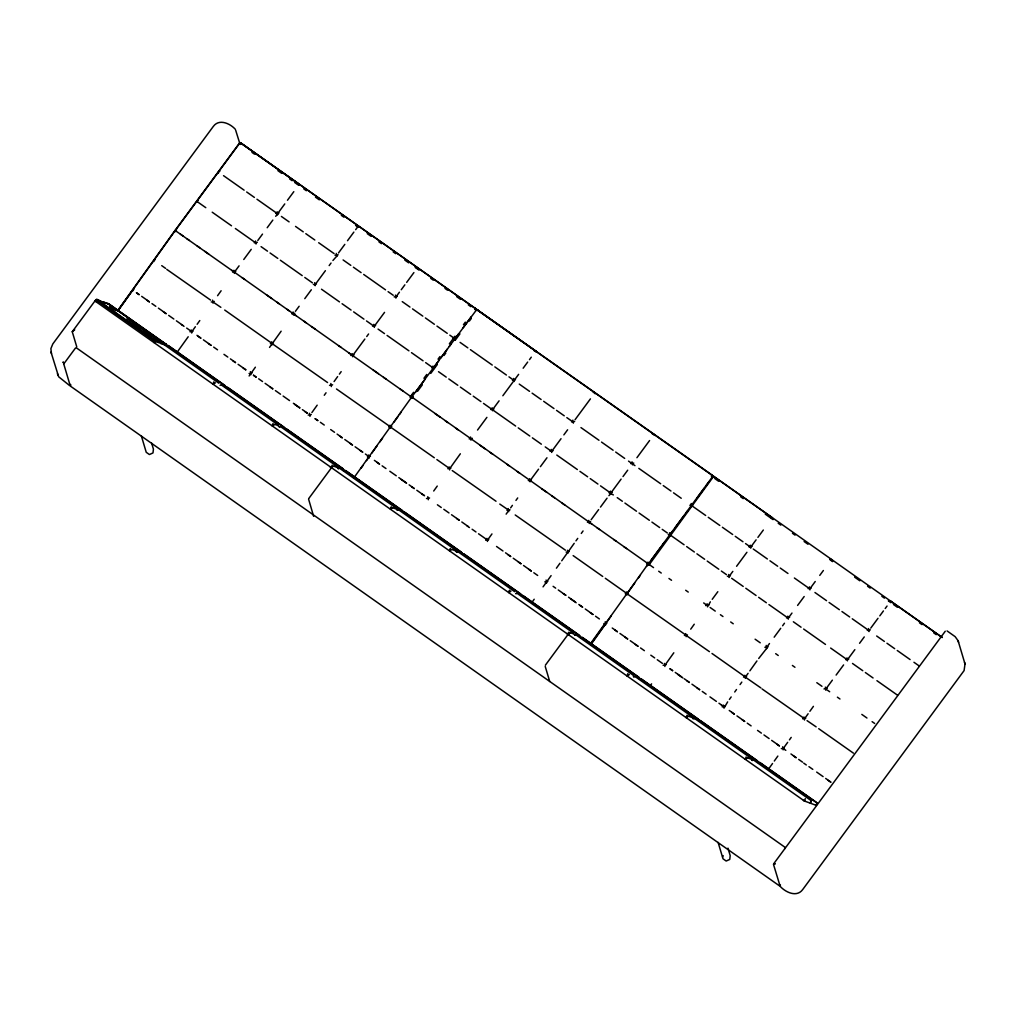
<?xml version="1.0" encoding="UTF-8"?>
<svg xmlns="http://www.w3.org/2000/svg" width="1016" height="1016" viewBox="0 0 1016 1016"><rect width="100%" height="100%" fill="white"/><g stroke="black" fill="none" stroke-linecap="round" stroke-linejoin="round"><path stroke-width="1.5" d="M299.326 185.318L299.237 184.315L240.094 142.621L240.195 143.637M277.139 211.722L277.622 214.744M336.283 253.403L336.766 256.426M395.427 295.084L395.91 298.107M454.571 336.766L455.066 339.801M492.125 407.733L492.595 410.756M117.373 311.023L175.108 230.34L239.243 143.408L240.614 142.9L535.813 351.053L535.915 352.057M632.003 461.823L632.485 464.845M669.544 532.778L670.027 535.813M691.147 503.504L691.629 506.527M353.936 477.761L411.683 397.078L476.682 309.626L712.191 475.348L713.334 477.114M728.688 574.472L729.158 577.494M750.278 545.186L750.76 548.208M711.543 475.856L714.299 476.834L772.376 517.779L772.477 518.795M787.819 616.153L788.302 619.176M809.422 586.867L809.904 589.89M888.975 600.9L890.664 601.142L890.753 602.158M132.601 290.132L132.575 291.338M603.923 623.545L605.739 623.595L605.714 624.802M241.071 143.104L475.463 308.61L475.717 310.159L475.526 308.343L475.894 310.401L476.656 309.359L474.967 309.118M166.345 345.44L166.294 344.373L108.509 303.644L102.222 301.676L108.001 303.797L117.031 310.223M225.489 387.121L225.425 386.055M284.632 428.815L284.569 427.736M337.858 468.312L337.795 467.246M397.078 510.032L396.939 508.927M402.908 512.178L402.857 511.111M456.133 551.688L456.082 550.609M462.051 553.86L461.988 552.793M521.195 595.541L521.132 594.474M580.327 637.222L580.276 636.156M639.47 678.904L639.42 677.837M692.696 718.414L692.645 717.347M698.614 720.585L698.551 719.518M751.84 760.095L752.056 759.13M757.758 762.267L757.695 761.2M153.924 260.325L153.899 261.531M240.094 142.621L175.26 230.518L175.235 231.712M233.934 270.281L234.366 273.393M249.072 373.444L250.876 373.494L250.85 374.701M293.078 311.963L293.51 315.087M364.846 339.065L352.679 355.562L352.654 356.768M508.267 508.572L508.762 511.632M544.792 581.863L546.595 581.914L546.57 583.12M588.797 520.383L589.229 523.507M646.582 563.931L648.399 563.982L648.373 565.188M684.403 635.419L686.206 635.47L686.181 636.676M710.349 601.853L707.504 606.87M727.647 701.904L723.989 708.165M743.534 677.101L745.35 677.151L745.325 678.358M766.216 645.427L766.648 648.551M832.371 680.148L825.817 689.026L825.792 690.232M391.173 507.86L391.3 506.857L390.462 509.257L392.646 507.81M450.304 549.542L450.431 548.538L449.605 550.939L451.79 549.491M509.448 591.223L509.575 590.22L508.749 592.62L510.934 591.172M568.592 632.904C569.608 630.631 566.737 634.898 568.947 635.051M337.947 468.351L338.074 467.347M692.785 718.439L692.912 717.448M751.929 760.12L751.777 759.028M166.434 345.554L166.522 344.653L108.737 303.924L107.734 304.178M225.577 387.236L225.666 386.334M284.721 428.917L284.798 428.015M343.853 470.599L343.941 469.697M639.559 679.005L639.648 678.104M698.703 720.687L698.792 719.785M757.847 762.368L757.923 761.467M63.919 363.703L75.489 348.018M105.423 303.39L96.939 299.403L94.767 300.85L804.456 801.027L816.28 805.383L816.839 802.881M711.86 476.542L711.327 476.136M722.554 857.021L723.189 855.65M332.384 468.325L331.33 467.576L332.156 465.176M804.456 801.027L805.282 798.627M773.608 863.892L945.261 631.228M816.28 805.383L817.067 803.148M646.506 566.42L712.394 476.872L713.753 476.364L942.302 637.54L890.664 601.142M391.77 426.466L390.589 426.949L390.474 428.269M118.478 309.855L175.324 230.416L176.2 231.038M118.085 310.68L132.512 290.525M177.571 351.612L188.201 336.766M191.211 329.959L191.821 331.699L195.364 326.746M197.129 324.269L199.784 320.561M217.576 295.707L221.12 290.754M249.111 375.971L250.876 373.494M251.841 372.148L255.384 367.195M269.545 347.396L271.323 344.919M273.177 342.329L281.14 331.203M311.874 412.585L317.183 405.168M324.269 395.262L326.034 392.786M334.086 381.546L337.63 376.593M339.395 374.117L341.173 371.64M361.086 468.147L362.89 465.645M366.471 460.616L369.176 456.87L369.151 458.076M371.894 453.034L377.228 445.618M379.87 441.897L382.537 438.201M394.106 421.983L397.955 416.636M399.428 414.566L401.206 412.102M433.705 491.007L437.248 486.067M450.609 467.385L460.35 453.784M486.931 538.378L487.54 540.118L491.96 533.933M506.133 514.134L507.898 511.658M510.642 507.835L512.407 505.358M515.95 500.418L517.716 497.942M532.435 601.713L534.2 599.237M543.052 586.867L546.595 581.914M547.56 580.568L551.104 575.615M556.412 568.185L559.956 563.245M561.734 560.769L567.042 553.339M568.896 550.761L574.205 543.331M575.97 540.855L577.748 538.378M581.292 533.438L583.057 530.962M590.525 643.649L604.939 623.494M590.525 644.5L648.246 563.804L410.693 396.227L412.89 397.637M607.212 621.538L611.137 616.064M627.38 593.357L634.721 583.095M638.378 577.977L640.423 575.12M591.236 644.144L605.65 623.989M649.834 686.308L651.599 683.844M664.35 663.423L664.959 665.163L673.811 652.793M690.715 629.171L694.258 624.218M729.412 699.427L731.177 696.951M734.72 691.998L736.498 689.521M740.042 684.581L741.807 682.104M744.83 675.297L745.427 677.037L748.081 673.329M749.859 670.852L756.933 660.959M758.711 658.482L768.007 646.684M768.998 768.439L772.541 763.486M774.306 761.022L777.85 756.069M784.123 747.293L787.667 742.34M789.445 739.864L791.21 737.4M805.459 717.487L808.114 713.765M809.879 711.302L813.422 706.349M175.628 230.797L411.137 396.773M712.927 477.291L649.275 564.604L648.437 564.045M76.746 346.799L72.25 331.724L94.983 300.926L95.822 301.587M235.331 270.929L239.078 265.849M243.764 259.499L251.244 249.352M257.81 240.462L262.509 234.099M267.195 227.736L272.834 220.091M275.654 216.281L278.93 212.979M278.435 212.509L284.772 203.924M287.477 200.241L293.815 191.668M295.402 311.341L299.149 306.261M304.775 298.653L311.328 289.763M316.014 283.413L325.399 270.688M329.159 265.595L331.038 263.055M332.918 260.502L338.061 254.66M338.48 252.959L344.818 244.373M347.523 240.703L353.86 232.118M355.663 229.667L357.48 227.216M366.725 336.525L368.592 333.985M375.145 325.095L384.543 312.369M394.119 296.85L395.808 297.091L399.428 292.189M401.244 289.738L404.863 284.836M406.667 282.385L413.906 272.58M308.813 498.45L331.546 467.652L330.276 466.827L331.546 467.652M411.696 394.856L413.575 392.303M423.939 378.27L426.758 374.447M438.048 359.143L439.928 356.591M449.351 343.827L454.99 336.182M463.461 324.701L465.341 322.148M415.544 392.214L424.967 379.451M434.289 366.776L439.001 360.426M440.868 357.873L447.459 348.971M449.313 346.418L451.218 343.878M455.879 337.553L458.597 333.845M463.156 327.685L471.348 316.573M417.589 391.249L422.3 384.874M430.771 373.393L437.35 364.465M443.941 355.536L445.821 352.984M455.231 340.233L459.943 333.845M469.354 321.094L471.234 318.541M477.533 430.047L486.893 417.36M490.817 409.499L492.506 409.753L499.085 400.837M502.844 395.745L513.169 381.737M515.01 379.247L518.63 374.345M523.151 368.211L527.672 362.077M529.488 359.626L531.292 357.175M531.05 479.349L538.543 469.189M540.41 466.661L546.964 457.772M552.59 450.151L561.035 438.696M563.855 434.886L567.614 429.793M575.056 419.697L590.436 398.856M591.121 519.76L598.615 509.613M600.494 507.073L607.047 498.183M608.914 495.643L612.191 492.354M611.734 491.833L621.119 479.108M622.999 476.567L627.697 470.192M636.918 457.708L649.58 440.538M545.376 665.175L568.109 634.378L566.826 633.565M651.269 560.083L660.603 547.433M662.47 544.906L664.337 542.379M670.865 533.514L672.744 530.974M674.624 528.422L684.022 515.696M685.902 513.156L687.781 510.603M696.989 498.107L704.279 488.251M706.095 485.775L708.825 482.079M713.245 476.098L712.47 477.139L712.102 475.082L477.596 310.109L476.339 310.083M712.216 599.313L717.829 591.706M727.38 576.237L729.069 576.478L732.828 571.386M736.587 566.293L746.912 552.285M751.573 545.973L756.095 539.839M757.911 537.388L763.333 530.034M767.613 646.074L769.48 643.534M774.167 637.197L780.72 628.307M782.599 625.767L784.466 623.227M789.153 616.89L791.972 613.067M797.598 605.422L804.177 596.519M810.717 587.654L815.238 581.52M819.76 575.399L823.379 570.497M836.117 675.068L843.61 664.921M848.297 658.571L854.862 649.656M859.561 643.293L864.26 636.93M870.763 628.104L878.002 618.3M879.805 615.848L883.425 610.946M885.228 608.495L887.044 606.044M475.894 310.413C476.529 307.962 476.961 311.658 477.66 309.842M475.463 308.61L475.298 309.804M477.266 310.401L476.783 310.299M70.637 385.077L70.231 385.597L70.777 384.899M780.186 885.406L780.466 885.076M155.042 341.44L156.083 341.084L153.899 342.532L154.737 340.131L96.939 299.403M214.186 383.121L215.227 382.765L213.042 384.213L213.868 381.813M273.329 424.802L274.371 424.447L272.186 425.895L273.012 423.494M331.33 467.576L333.502 466.128M567.893 634.302L570.065 632.854L569.024 633.209M628.167 674.891L629.209 674.535L627.024 675.983L627.863 673.583M687.311 716.572L688.353 716.229L686.168 717.664L686.994 715.264M746.455 758.253L747.497 757.911L745.312 759.346L746.138 756.945M712.851 476.809L712.445 475.45M395.808 297.091L397.205 296.342M453.263 338.531L456.362 338.036M492.506 409.753L493.903 408.991M630.695 463.588L633.781 463.08M689.839 505.27L692.925 504.762M668.236 534.556L671.322 534.035M748.982 546.951L752.069 546.443M729.069 576.478L730.466 575.729M808.126 588.632L811.212 588.124M786.524 617.918L789.61 617.41M107.645 304.076L108.509 303.644M160.871 343.586L161.734 343.154M166.789 345.757L167.64 345.338M220.091 385.293L220.866 384.835M225.92 387.439L226.784 387.02M279.146 426.949L280.01 426.517M285.064 429.12L285.928 428.701M338.29 468.63L339.154 468.198M344.208 470.802L345.072 470.383M403.352 512.483L404.203 512.064M456.578 551.993L457.429 551.574M462.483 554.165L463.347 553.745M521.627 595.846L522.491 595.427M574.853 635.356L575.716 634.937M580.771 637.527L581.635 637.108M634.086 677.062L634.86 676.618M639.915 679.209L640.766 678.79M693.141 718.718L693.992 718.299M699.046 720.89L699.91 720.471M747.903 757.987L753.44 760.019L752.361 760.438L753.135 759.981M758.19 762.572L759.054 762.152M72.25 331.724L74.714 329.832M649.376 564.452L648.538 563.893L649.719 563.321M232.588 272.136L235.725 271.539M291.732 313.83L294.869 313.22M350.863 355.511L354 354.901M587.438 522.249L590.588 521.64M705.726 605.612L708.863 605.003M824.001 688.975L827.151 688.365M175.324 230.53L176.581 229.857M154 260.21L155.181 259.728M506.971 510.375L510.045 509.829M745.427 677.037L746.608 676.554M762.063 688.937L804.57 718.718L805.752 718.236M338.379 468.655L339.42 468.3L333.908 466.204M456.654 552.018L457.708 551.663L452.196 549.567M752.361 760.438L753.402 760.082M132.677 290.017L133.858 289.535M191.821 331.699L193.002 331.216M365.379 454.025L369.24 456.743L370.434 456.273M487.54 540.118L488.721 539.636M664.959 665.163L666.14 664.68M722.211 706.907L725.284 706.361M782.638 746.798L783.247 748.525L784.415 748.055M344.297 470.903L345.3 470.649M403.441 512.585L404.444 512.331M462.572 554.266L463.575 554.012M521.716 595.947L522.719 595.693M640.004 679.31L640.398 679.094M240.182 143.142L239.243 143.408M398.297 509.892L397.434 510.311L398.564 509.981M516.572 593.255L515.709 593.674L516.839 593.344M219.786 171.298L218.389 172.047L218.478 173.063M198.184 200.571L196.786 201.32L196.875 202.336M257.327 242.252L255.93 243.002L256.019 244.018M316.471 283.934L315.074 284.696L315.163 285.699M375.603 325.615L374.205 326.377L374.307 327.381M434.759 367.309L433.362 368.059L433.464 369.075M413.156 396.596L411.836 397.256L411.81 398.45M515.506 379.717L514.109 380.467L514.198 381.483M472.3 438.277L470.967 438.937L470.941 440.144M574.65 421.399L573.253 422.148L573.341 423.164M553.047 450.672L551.65 451.434L551.739 452.438M531.444 479.958L530.111 480.619L530.085 481.825M870.344 629.806L868.959 630.555L869.048 631.571M848.741 659.092L847.357 659.841L847.446 660.857M214.325 301.409L213.144 301.892L212.547 300.152M273.469 343.09L272.288 343.573L271.678 341.833M252.133 372.897L250.965 373.38L250.355 371.64M332.613 384.772L331.432 385.255L330.822 383.515M311.277 414.579L308.204 415.125M450.901 468.147L449.72 468.63L449.123 466.89M429.577 497.954L428.396 498.437L427.787 496.697M569.189 551.51L568.008 551.993L567.398 550.253M547.853 581.317L546.684 581.8L546.075 580.06M628.332 593.192L627.151 593.674L626.542 591.934M606.996 622.999L605.815 623.481L605.219 621.741M687.464 634.873L686.283 635.356L685.686 633.616M239.624 143.066L240.614 142.9M476.199 309.804L477.19 309.639M712.762 476.529L713.753 476.364M280.276 426.618C279.311 427.469 278.562 424.942 274.777 424.523M575.983 635.038C575.005 635.876 574.256 633.349 570.471 632.943M211.252 301.955L213.068 302.006L213.042 303.212M189.929 331.762L191.732 331.813L191.706 333.019M270.396 343.637L272.212 343.687L272.186 344.894M329.54 385.318L331.343 385.369L331.318 386.575M410.007 397.192L412.814 397.726M388.684 426.999L390.487 427.05L434.302 457.759M469.163 438.887L470.967 438.937L470.522 437.02M367.348 456.806L369.164 456.857M447.84 468.694L449.644 468.744L449.618 469.951M528.307 480.568L530.111 480.619L529.654 478.701M426.504 498.5L428.32 498.551L428.295 499.758M485.648 540.182L487.451 540.233L487.426 541.439M566.115 552.056L567.931 552.107L567.906 553.314M625.259 593.738L627.062 593.788L627.037 594.995M764.87 647.294L766.674 647.344M663.067 665.226L664.883 665.277L664.858 666.483M802.678 718.782L804.494 718.833L804.469 720.039M781.355 748.589L783.158 748.64L783.133 749.846M297.548 184.061L299.237 184.315M275.844 213.487L277.533 213.728M356.692 225.743L358.381 225.996L358.47 227M254.241 242.761L255.93 243.002L255.537 240.995M334.975 255.168L336.677 255.41M415.823 267.437L417.525 267.678L417.614 268.694M313.373 284.442L315.074 284.696L314.681 282.677M372.516 326.123L374.205 326.377L373.825 324.358M534.124 350.799L535.813 351.053M431.66 367.817L433.349 368.059L432.968 366.039M512.42 380.225L514.109 380.467L513.715 378.46M593.268 392.494L594.957 392.735L595.046 393.751M571.563 421.907L573.253 422.148L572.859 420.141M652.412 434.175L654.101 434.416L654.19 435.432M549.961 451.18L551.65 451.434L551.256 449.415M609.092 492.874L613.359 494.919M770.687 517.538L772.376 517.779M829.831 559.219L831.52 559.46L831.609 560.476M867.258 630.314L868.959 630.555L868.566 628.548M845.655 659.6L847.357 659.841L846.963 657.835M476.745 309.918L477.723 310.109M100.648 301.092L96.317 299.491L154.749 340.678L166.434 344.983M100.267 301.358L95.898 299.758L154.61 341.135L158.979 342.735M101.816 301.93L106.185 303.53M154.737 340.131L160.528 342.811M126.987 318.668L160.642 342.303L166.294 344.373M160.515 343.306L164.884 344.907M286.22 428.739L280.683 426.695L337.223 466.623M393.052 507.886L398.59 509.93M404.508 512.102L398.97 510.07L455.498 549.986M522.783 595.465L517.246 593.433L573.786 633.349M688.759 716.305L694.296 718.337M694.677 718.477L700.215 720.509M240.703 143.675L240.309 144.158M235.598 129.997L240.106 144.488M804.672 801.116L803.389 800.29M412.763 397.777L411.366 395.326M235.293 129.261C230.035 123.393 219.011 118.478 213.284 126.467L52.807 343.954L50.889 348.653L51.473 353.657M947.09 630.936L955.154 636.664L958.101 640.753L965.01 663.969L964.095 670.585L802.716 889.533C796.785 897.75 785.52 892.264 780.174 886.358M251.968 152.375L254.559 154.203M277.876 170.637L281.762 173.38M289.535 178.854L292.125 180.683M294.716 182.512L298.602 185.242M303.784 188.9L306.375 190.716M315.443 197.117L319.316 199.847M341.338 215.367L343.929 217.195M355.587 225.412L358.178 227.241M367.246 233.629L371.132 236.372M378.905 241.846L381.495 243.675M393.154 251.892L395.745 253.708M404.812 260.109L408.699 262.839M415.176 267.411L419.062 270.142M430.72 278.359L433.311 280.187M444.97 288.404L447.561 290.233M456.629 296.621L460.515 299.364M468.287 304.838L470.878 306.667M714.743 478.523L718.63 481.279M740.651 496.786L743.242 498.627M765.264 514.134L773.036 519.62M778.218 523.265L780.809 525.107M792.467 533.311L795.058 535.14M804.113 541.515L808.012 544.271M830.021 559.778L832.612 561.619M854.634 577.126L859.815 580.796M867.588 586.257L870.179 588.099M881.837 596.29L884.428 598.132M888.314 600.862L890.905 602.704M893.496 604.507L897.382 607.263M919.404 622.77L921.995 624.611M933.653 632.816L936.244 634.657M223.533 175.666L244.107 190.17M246.672 191.986L254.394 197.421M256.959 199.225L276.25 212.827M281.394 216.446L289.103 221.882M295.529 226.416L303.251 231.851M305.816 233.667L314.82 240.005M318.668 242.722L334.099 253.594M343.103 259.944L350.812 265.379M353.39 267.195L361.099 272.631M363.677 274.434L385.521 289.839M388.099 291.656L393.243 295.275M402.247 301.625L409.956 307.061M412.521 308.877L422.808 316.128M425.387 317.932L434.378 324.282M436.956 326.085L447.243 333.337M449.809 335.153L454.952 338.772M460.108 342.405L467.83 347.853M470.395 349.656L492.252 365.061M494.83 366.878L506.4 375.031M508.965 376.847L512.826 379.565M519.252 384.099L529.539 391.338M532.105 393.154L541.109 399.491M543.674 401.307L553.961 408.559M556.539 410.375L564.248 415.811M566.826 417.614L571.97 421.246M580.962 427.584L598.957 440.271M601.535 442.087L613.105 450.24M615.683 452.056L624.675 458.394M628.536 461.112L631.101 462.928M632.396 463.829L634.962 465.645M638.823 468.363L660.679 483.768M663.245 485.585L670.966 491.02M673.532 492.824L681.241 498.259M691.528 505.511L705.675 515.48M708.241 517.296L719.811 525.45M722.389 527.266L732.676 534.505M735.241 536.321L742.963 541.757M745.528 543.573L750.672 547.192M753.25 549.008L767.385 558.978M769.963 560.794L777.672 566.23M780.237 568.033L787.959 573.469M794.385 578.002L809.815 588.874M814.959 592.506L826.529 600.659M829.094 602.475L839.381 609.714M841.959 611.53L849.668 616.966M852.246 618.782L867.664 629.653M876.668 636.003L884.377 641.439M886.955 643.242L894.664 648.678M897.242 650.494L910.095 659.562M913.956 662.28L919.099 665.899M198.069 202.235L205.791 207.67M212.217 212.204L231.496 225.793M235.356 228.511L254.648 242.1M261.074 246.634L267.5 251.168M270.065 252.971L277.787 258.407M280.353 260.223L302.209 275.628M304.787 277.444L312.496 282.88M321.5 289.217L339.496 301.904M342.075 303.721L351.066 310.058M353.644 311.874L363.931 319.126M366.497 320.929L372.923 325.463M378.066 329.095L384.493 333.616M387.071 335.432L408.927 350.837M411.493 352.654L423.062 360.807M425.64 362.623L432.067 367.144M438.506 371.691L446.227 377.126M448.793 378.943L457.797 385.28M460.362 387.096L470.649 394.348M473.227 396.151L480.936 401.587M483.502 403.403L491.223 408.838M493.789 410.655L515.645 426.06M518.224 427.863L529.793 436.029M532.359 437.832L541.363 444.183M545.224 446.9L550.367 450.52M556.793 455.054L577.367 469.557M579.933 471.361L587.642 476.796M590.22 478.612L597.929 484.048M600.507 485.864L609.498 492.201M617.22 497.637L622.364 501.269M624.929 503.072L636.499 511.239M639.077 513.042L649.364 520.294M651.929 522.11L659.651 527.545M662.216 529.361L667.36 532.981M669.925 534.797L684.073 544.754M686.638 546.57L694.36 552.005M696.925 553.822L704.647 559.257M707.212 561.073L718.782 569.227M721.36 571.043L726.503 574.662M731.647 578.282L743.217 586.448M745.782 588.251L756.069 595.503M758.647 597.319L766.356 602.755M768.922 604.571L788.213 618.16M793.356 621.779L801.065 627.215M803.643 629.031L825.5 644.436M830.643 648.056L846.061 658.927M852.5 663.461L862.774 670.712M865.353 672.529L873.062 677.964M876.922 680.682L897.496 695.173M180.391 234.137L182.969 235.953M186.83 238.671L189.395 240.475M197.117 245.923L199.682 247.726M204.826 251.358L208.686 254.076M231.826 270.383L234.391 272.199M242.113 277.635L244.678 279.438M266.535 294.843L271.678 298.475M276.822 302.095L279.387 303.911M287.109 309.347L289.674 311.163M293.535 313.88L296.113 315.684M303.822 321.12L306.387 322.936M311.531 326.568L315.392 329.286M338.531 345.592L341.109 347.409M348.818 352.844L351.396 354.647M373.253 370.053L378.384 373.685M383.527 377.304L386.105 379.12M400.24 389.09L402.819 390.893M434.975 413.563L440.119 417.182M445.262 420.815L447.827 422.618M455.549 428.066L458.114 429.87M479.971 445.275L485.115 448.907M490.258 452.526L492.824 454.343M506.971 464.299L509.537 466.115M517.258 471.551L519.824 473.367M541.68 488.772L546.824 492.392M551.967 496.024L554.545 497.827M562.254 503.263L564.832 505.079M589.255 522.3L591.82 524.116M596.964 527.736L599.542 529.552M613.677 539.509L616.255 541.325M623.964 546.76L626.542 548.577M648.399 563.982L653.542 567.601M658.685 571.233L661.251 573.037M668.96 578.472L671.538 580.288M685.686 590.258L688.251 592.074M703.682 602.945L706.247 604.761M710.108 607.479L715.251 611.099M720.395 614.718L722.96 616.534M730.682 621.97L733.247 623.786M755.104 639.191L760.247 642.81M775.678 653.682L778.243 655.498M792.391 665.467L794.957 667.283M816.813 682.688L821.957 686.308M827.1 689.928L829.678 691.744M837.387 697.179L839.965 698.995M861.822 714.4L866.953 718.02M872.096 721.652L874.674 723.456M161.722 265.646L165.583 268.364M166.776 269.38L210.579 300.076M214.351 302.908L220.866 307.327M224.714 310.045L271.005 342.671M273.495 344.589L327.571 382.537M336.486 388.988L389.28 426.034M436.867 459.562L448.437 467.728M452.222 470.56L496.011 501.244M499.783 504.076L508.864 510.311M515.214 514.96L565.429 550.177M573.151 555.612L602.717 576.453M605.295 578.269L625.856 592.773M628.358 594.69L685 634.454M686.206 635.47L709.435 651.662M712 653.478L744.144 676.135M745.35 677.151L760.857 687.908M807.06 720.649L816.14 726.872M818.706 728.688L853.427 753.148M136.538 292.735L139.103 294.551M141.681 296.354L149.39 301.79M151.968 303.606L155.816 306.324M158.394 308.14L166.103 313.576M168.681 315.392L173.825 319.011M176.39 320.827L182.816 325.361M186.677 328.079L190.538 330.797M196.964 335.318L200.812 338.036M203.391 339.852L211.099 345.288M213.678 347.104L217.538 349.822M223.964 354.355L227.813 357.073M230.391 358.877L235.534 362.509M238.1 364.325L245.821 369.76M253.53 375.196L256.108 377M258.674 378.816L262.534 381.533M265.1 383.35L272.821 388.785M275.387 390.601L280.53 394.221M283.096 396.037L289.535 400.571M293.383 403.288L299.809 407.81M302.387 409.626L307.531 413.245M315.239 418.694L317.817 420.497M320.383 422.313L324.244 425.031M330.67 429.565L334.531 432.283M337.096 434.086L342.24 437.718M344.818 439.534L352.527 444.97M355.105 446.773L362.814 452.209L360.159 450.52M374.396 460.375L379.54 464.007M382.118 465.823L385.966 468.541M389.827 471.259L396.253 475.78M398.831 477.596L406.54 483.032M409.118 484.848L414.249 488.467M416.827 490.284L424.536 495.719L421.894 494.017M437.401 504.787L441.249 507.505M443.827 509.308L448.97 512.94M451.536 514.744L459.257 520.179M461.823 521.995L468.249 526.529M472.11 529.247L475.971 531.965M478.536 533.781L486.258 539.217M496.532 546.468L502.971 550.99M505.536 552.806L510.68 556.425M513.245 558.241L520.967 563.677M523.532 565.493L531.254 570.928M533.819 572.745L537.68 575.462M553.11 586.334L555.676 588.15M558.254 589.953L565.963 595.389L563.308 593.7M568.541 597.205L574.967 601.739M578.815 604.457L582.676 607.174L580.022 605.472M585.254 608.99L592.963 614.426M595.528 616.229L599.389 618.947M612.242 628.015L617.385 631.635M619.963 633.451L627.672 638.886M630.25 640.702L637.959 646.138M640.537 647.954L644.385 650.672M650.812 655.193L654.672 657.911M657.25 659.727L662.394 663.359M670.103 668.795L672.668 670.598M675.246 672.414L681.673 676.948M684.251 678.764L689.381 682.384M691.96 684.2L699.668 689.635M702.247 691.439L706.107 694.157M709.955 696.874L716.382 701.408M718.96 703.224L724.103 706.844L723.494 705.104M729.247 710.476L734.39 714.096M736.956 715.912L744.677 721.347M747.243 723.163L751.103 725.881M757.53 730.402L761.39 733.12M763.956 734.936L769.099 738.568M771.665 740.372L779.386 745.808M783.247 748.525L785.812 750.341M790.956 753.961L796.1 757.593M798.665 759.409L802.526 762.127M808.952 766.648L812.813 769.366M816.673 772.084L823.1 776.618M825.665 778.434L830.809 782.053M136.449 292.849L139.027 294.665M146.736 300.101L149.314 301.904M163.449 311.874L166.027 313.69M181.458 324.561L184.023 326.377M198.171 336.347L200.736 338.15M208.458 343.586L211.023 345.402M232.88 360.807L235.445 362.623M243.167 368.059L245.732 369.875M253.454 375.31L256.019 377.114M270.167 387.083L272.733 388.899M294.589 404.305L299.733 407.924M304.876 411.556L307.454 413.36M315.163 418.795L317.729 420.611M339.585 436.016L342.163 437.832M349.872 443.268L352.45 445.084M376.885 462.305L379.463 464.121M401.32 479.527L406.464 483.146M411.607 486.766L414.172 488.582M456.603 518.49L459.168 520.294M466.89 525.729L469.455 527.545M508.025 554.736L510.603 556.539M518.312 561.975L520.89 563.791M528.599 569.227L531.165 571.043M571.03 599.135L576.174 602.755M590.309 612.724L592.887 614.54M614.744 629.945L617.309 631.749M625.018 637.184L627.596 639M635.305 644.436L637.883 646.252M670.027 668.909L672.592 670.712M677.736 674.345L682.879 677.964M686.74 680.682L689.305 682.498M697.027 687.934L699.592 689.75M721.449 705.155L724.014 706.958M731.736 712.394L734.301 714.21M742.023 719.645L744.588 721.462M776.732 744.118L779.297 745.922M793.445 755.891L796.023 757.707M803.732 763.143L806.298 764.959M828.154 780.364L830.732 782.168M168.237 345.516L224.854 385.432M227.368 387.198L283.997 427.114M286.512 428.892L343.141 468.795M345.656 470.573L402.272 510.476M404.8 512.255L461.416 552.158M463.931 553.936L520.56 593.839M523.075 595.617L579.704 635.521M582.219 637.299L638.835 677.202M641.363 678.98L697.979 718.883M700.494 720.662L757.123 760.565M759.638 762.343L816.267 802.246M168.631 345.986L225.247 385.89M227.774 387.668L284.391 427.584M286.906 429.349L343.535 469.265M346.05 471.03L402.679 510.946M405.194 512.712L461.81 552.628M464.337 554.393L520.954 594.309M523.469 596.075L578.815 635.076M582.612 637.756L639.242 677.672M641.756 679.45L698.373 719.353M700.9 721.131L757.517 761.035M760.032 762.813L816.661 802.716M118.161 310.959L148.793 332.6M151.194 334.239L158.953 339.763M161.353 341.401L166.573 345.135M110.198 305.867L114.021 308.572M144.653 330.149L148.476 332.854M154.864 337.35L158.686 340.055M162.319 343.345L218.935 383.261M221.463 385.026L278.079 424.942M339.738 468.389L396.367 508.305M458.025 551.764L514.642 591.668M576.301 635.127L632.93 675.03M635.445 676.808L692.061 716.712M694.588 718.49L751.205 758.393M753.72 760.171L810.349 800.075M110.299 306.908L115.697 310.629M109.715 306.984L112.255 308.775M132.575 323.113L140.335 328.536M144.005 331.165L151.778 336.588M154.178 338.328L160.642 342.303M76.403 347.866L785.038 847.306M69.456 385.445L58.649 376.758L50.99 352.031M70.498 386.182L779.132 885.622M410.756 396.138L411.607 397.065M647.217 563.016L647.751 563.423M369.24 456.743L368.643 455.003M804.57 718.718L803.961 716.978M390.563 426.936L389.966 425.196M825.817 689.026L825.36 687.108M707.53 605.663L707.085 603.745M352.679 355.562L352.222 353.644M648.284 563.651L647.941 562.064M773.481 864.362L780.034 885.927M727.964 848.144L730.187 855.599L729.767 859.434L726.173 861.035L723.011 858.799L718.109 842.404M545.236 666.458L549.732 681.533M313.626 516.306L308.572 499.072M151.638 443.141L153.416 449.11L152.997 452.933L149.416 454.533L146.24 452.31L141.351 435.902M63.856 364.338L70.282 385.928M958.101 640.753L958.571 642.379M964.527 662.343L965.01 663.969M57.429 373.621L57.899 375.247M810.92 800.71L810.362 803.212L811.2 800.811M633.501 675.665L633.552 676.732L633.768 675.754M309.499 413.322L309.994 416.382M610.4 491.096L610.883 494.132M475.869 308.712L476.021 309.677M63.17 362.179L63.5 362.826L63.17 362.179M69.761 384.289L69.634 384.937L69.761 384.289M403.149 511.759L403.149 511.759M456.387 551.142L456.387 551.142M462.293 553.441L462.293 553.441M521.424 595.122L521.424 595.224M574.662 634.505L574.662 634.505M580.568 636.803L580.568 636.803M785.241 847.877L784.758 848.589L785.241 847.877M161.366 343.357L162.001 343.256L161.366 343.357M693.636 718.49L694.271 718.401L693.636 718.49M774.967 863.841L774.344 864.197L774.967 863.841M167.272 345.63L167.272 345.63M226.416 387.312L226.416 387.312M285.56 428.993L285.56 428.993M581.266 637.413L581.266 637.413"/></g></svg>
